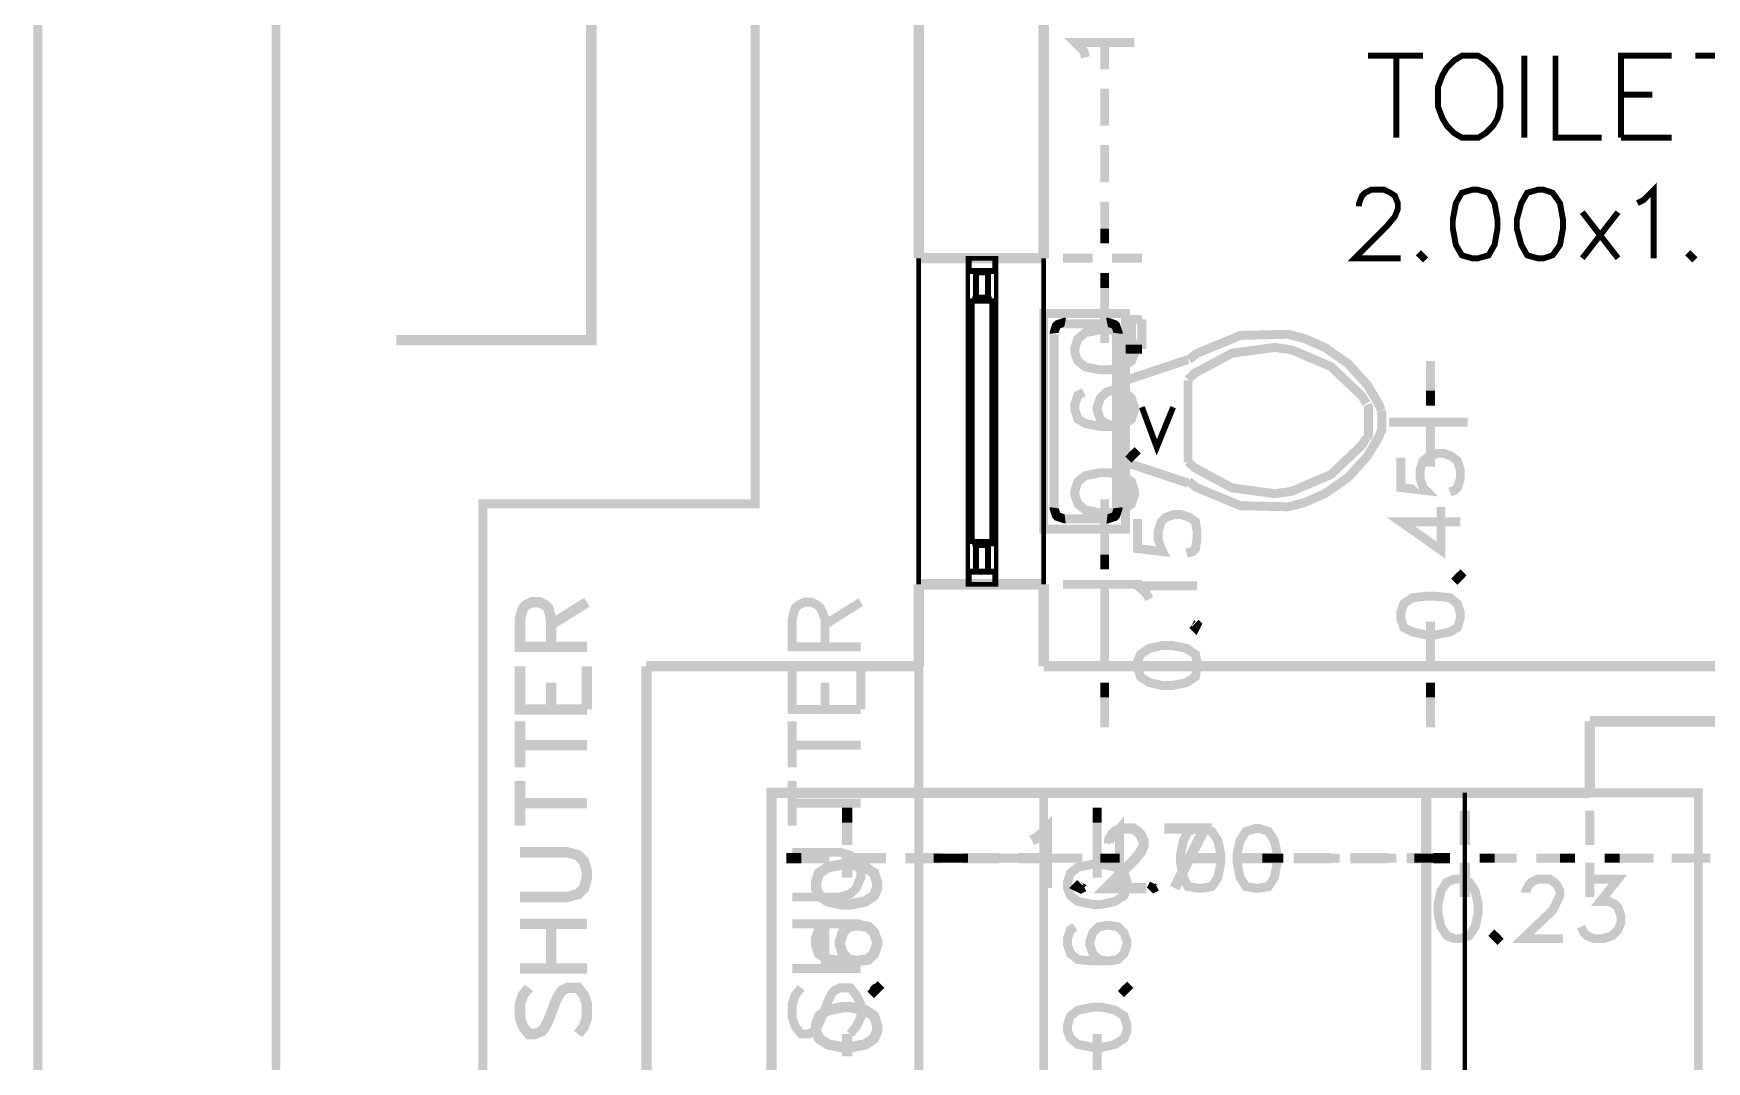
# Model space of a CAD drawing. Extents: x 0.2 to 11.4, y 0.2 to 8.2.
# Drawn here: x 0.223 to 2.097, y 2.476 to 3.627 of the extents above; entities that cross this region are included whole.
import ezdxf

# ---------------------------------------------------------------- set-up
doc = ezdxf.new("R2010")
doc.units = 0
doc.layers.get('0').update_dxf_attribs({"linetype": 'CONTINUOUS'})

msp = doc.modelspace()

# ---------------------------------------------------------------- linework, layer by layer
at = {"color": 0}
for points, const_width in [([(0.228353, 0.238336), (11.4183, 0.238336), (11.4183, 8.15169), (0.228353, 8.15169), (0.228353, 0.238336)], 0.01), ([(0.495008, 0.504992), (11.1517, 0.504992), (11.1517, 7.88499), (0.495008, 7.88499), (0.495008, 0.504992)], 0.01), ([(1.82335, 3.60167), (1.815, 3.59668), (1.80664, 3.58832), (1.80165, 3.58003), (1.79665, 3.56668), (1.79665, 3.54497), (1.80165, 3.53168), (1.80664, 3.52333), (1.815, 3.51497), (1.82335, 3.50999), (1.84169, 3.50999), (1.84999, 3.51497), (1.85835, 3.52333), (1.86333, 3.53168), (1.86664, 3.54497), (1.86664, 3.56668), (1.86333, 3.58003), (1.85835, 3.58832), (1.84999, 3.59668), (1.84169, 3.60167), (1.82335, 3.60167)], 0.006667), ([(1.83501, 3.45167), (1.82335, 3.44835), (1.81668, 3.43668), (1.81332, 3.41835), (1.81332, 3.40831), (1.81668, 3.38997), (1.82335, 3.37831), (1.83501, 3.375), (1.84169, 3.375), (1.85335, 3.37831), (1.86003, 3.38997), (1.86333, 3.40831), (1.86333, 3.41835), (1.86003, 3.43668), (1.85335, 3.44835), (1.84169, 3.45167), (1.83501, 3.45167)], 0.006667), ([(1.90831, 3.45167), (1.89665, 3.44835), (1.88997, 3.43668), (1.88499, 3.41835), (1.88499, 3.40831), (1.88997, 3.38997), (1.89665, 3.37831), (1.90831, 3.375), (1.91499, 3.375), (1.92503, 3.37831), (1.93332, 3.38997), (1.93668, 3.40831), (1.93668, 3.41835), (1.93332, 3.43668), (1.92503, 3.44835), (1.91499, 3.45167), (1.90831, 3.45167)], 0.006667), ([(1.27002, 3.36003), (1.30165, 3.36003), (1.30165, 3.375), (1.27002, 3.375), (1.27002, 3.36003)], 0.005), ([(1.27165, 3.36165), (1.30002, 3.36165), (1.30002, 3.375), (1.27165, 3.375), (1.27165, 3.36165)], 0.005), ([(1.27832, 3.36003), (1.27832, 3.33003), (1.29335, 3.33003), (1.29335, 3.36003), (1.27832, 3.36003)], 0.005), ([(1.28, 3.35835), (1.28, 3.33165), (1.29167, 3.33165), (1.29167, 3.35835), (1.28, 3.35835)], 0.005), ([(1.44667, 3.07167), (1.35498, 3.07167), (1.35498, 3.31332), (1.44667, 3.31332), (1.44667, 3.07167)], 0.01), ([(1.38997, 3.26833), (1.39333, 3.25999), (1.40169, 3.25331), (1.41835, 3.25), (1.42833, 3.25), (1.44336, 3.25331), (1.45335, 3.25999), (1.45665, 3.26833), (1.45665, 3.27501), (1.45335, 3.285), (1.44336, 3.29167), (1.42833, 3.29497), (1.41835, 3.29497), (1.40169, 3.29167), (1.39333, 3.285), (1.38997, 3.27501), (1.38997, 3.26833)], 0.01), ([(1.38997, 3.11003), (1.39333, 3.09999), (1.40169, 3.09332), (1.41835, 3.09), (1.42833, 3.09), (1.44336, 3.09332), (1.45335, 3.09999), (1.45665, 3.11003), (1.45665, 3.11501), (1.45335, 3.125), (1.44336, 3.13167), (1.42833, 3.13499), (1.41835, 3.13499), (1.40169, 3.13167), (1.39333, 3.125), (1.38997, 3.11501), (1.38997, 3.11003)], 0.01), ([(1.27832, 3.02501), (1.27832, 3.05501), (1.29335, 3.05501), (1.29335, 3.02501), (1.27832, 3.02501)], 0.005), ([(1.28, 3.02501), (1.28, 3.05333), (1.29167, 3.05333), (1.29167, 3.02501), (1.28, 3.02501)], 0.005), ([(1.27002, 3.02501), (1.30165, 3.02501), (1.30165, 3.00999), (1.27002, 3.00999), (1.27002, 3.02501)], 0.005), ([(1.27165, 3.02333), (1.30002, 3.02333), (1.30002, 3.00999), (1.27165, 3.00999), (1.27165, 3.02333)], 0.005), ([(1.75499, 2.97168), (1.75836, 2.96164), (1.76833, 2.95665), (1.78331, 2.95335), (1.79335, 2.95335), (1.81, 2.95665), (1.81836, 2.96164), (1.82167, 2.97168), (1.82167, 2.97835), (1.81836, 2.98833), (1.81, 2.99501), (1.79335, 2.99669), (1.78331, 2.99669), (1.76833, 2.99501), (1.75836, 2.98833), (1.75499, 2.97835), (1.75499, 2.97168)], 0.01), ([(1.46001, 2.91667), (1.46332, 2.90668), (1.47331, 2.90001), (1.48833, 2.89665), (1.49832, 2.89665), (1.51497, 2.90001), (1.52501, 2.90668), (1.52669, 2.91667), (1.52669, 2.92333), (1.52501, 2.93164), (1.51497, 2.93832), (1.49832, 2.94168), (1.48833, 2.94168), (1.47331, 2.93832), (1.46332, 2.93164), (1.46001, 2.92333), (1.46001, 2.91667)], 0.01), ([(1.05002, 2.77669), (1.05002, 2.41), (1.78331, 2.41), (1.78331, 2.77669), (1.05002, 2.77669)], 0.011667), ([(1.35498, 2.41), (2.08832, 2.41), (2.08832, 2.77669), (1.35498, 2.77669), (1.35498, 2.41)], 0.01), ([(1.52669, 2.73665), (1.51665, 2.73335), (1.51167, 2.72331), (1.50836, 2.70833), (1.50836, 2.69835), (1.51167, 2.68164), (1.51665, 2.67165), (1.52669, 2.66997), (1.53331, 2.66997), (1.54335, 2.67165), (1.55003, 2.68164), (1.55333, 2.69835), (1.55333, 2.70833), (1.55003, 2.72331), (1.54335, 2.73335), (1.53331, 2.73665), (1.52669, 2.73665)], 0.01), ([(1.59169, 2.73665), (1.58165, 2.73335), (1.57497, 2.72331), (1.57167, 2.70833), (1.57167, 2.69835), (1.57497, 2.68164), (1.58165, 2.67165), (1.59169, 2.66997), (1.59668, 2.66997), (1.60667, 2.67165), (1.61333, 2.68164), (1.61664, 2.69835), (1.61664, 2.70833), (1.61333, 2.72331), (1.60667, 2.73335), (1.59668, 2.73665), (1.59169, 2.73665)], 0.01), ([(1.09999, 2.66997), (1.10335, 2.66168), (1.11334, 2.655), (1.12999, 2.65169), (1.13835, 2.65169), (1.155, 2.655), (1.16498, 2.66168), (1.16835, 2.66997), (1.16835, 2.67665), (1.16498, 2.68668), (1.155, 2.69336), (1.13835, 2.69667), (1.12999, 2.69667), (1.11334, 2.69336), (1.10335, 2.68668), (1.09999, 2.67665), (1.09999, 2.66997)], 0.011667), ([(1.38167, 2.66997), (1.38498, 2.66168), (1.39333, 2.655), (1.41, 2.65169), (1.41997, 2.65169), (1.435, 2.655), (1.44499, 2.66168), (1.44835, 2.66997), (1.44835, 2.67665), (1.44499, 2.68668), (1.435, 2.69336), (1.41997, 2.69667), (1.41, 2.69667), (1.39333, 2.69336), (1.38498, 2.68668), (1.38167, 2.67665), (1.38167, 2.66997)], 0.01), ([(1.815, 2.68001), (1.80664, 2.67665), (1.80003, 2.66667), (1.79665, 2.65169), (1.79665, 2.64165), (1.80003, 2.62668), (1.80664, 2.61664), (1.815, 2.61333), (1.82167, 2.61333), (1.83165, 2.61664), (1.83832, 2.62668), (1.84169, 2.64165), (1.84169, 2.65169), (1.83832, 2.66667), (1.83165, 2.67665), (1.82167, 2.68001), (1.815, 2.68001)], 0.01), ([(1.09999, 2.50999), (1.10335, 2.50168), (1.11334, 2.49501), (1.12999, 2.49164), (1.13835, 2.49164), (1.155, 2.49501), (1.16498, 2.50168), (1.16835, 2.50999), (1.16835, 2.51665), (1.16498, 2.52669), (1.155, 2.53331), (1.13835, 2.53668), (1.12999, 2.53668), (1.11334, 2.53331), (1.10335, 2.52669), (1.09999, 2.51665), (1.09999, 2.50999)], 0.011667), ([(1.38167, 2.50999), (1.38498, 2.50168), (1.39333, 2.49501), (1.41, 2.49164), (1.41997, 2.49164), (1.435, 2.49501), (1.44499, 2.50168), (1.44835, 2.50999), (1.44835, 2.51665), (1.44499, 2.52669), (1.435, 2.53331), (1.41997, 2.53668), (1.41, 2.53668), (1.39333, 2.53331), (1.38498, 2.52669), (1.38167, 2.51665), (1.38167, 2.50999)], 0.01)]:
    msp.add_lwpolyline(points, close=True, dxfattribs=dict(at, const_width=const_width))
for points, const_width in [([(0.629992, 3.28331), (0.848307, 3.28331), (0.848307, 7.72999), (5.77001, 7.72999), (5.77001, 7.21001), (9.05333, 7.21001)], 0.011667), ([(0.726671, 0.639974), (0.726671, 3.09999), (1.03168, 3.09999), (1.03168, 7.54665), (5.58664, 7.54665), (5.58664, 7.02669), (9.05333, 7.02669)], 0.01), ([(1.21501, 3.375), (1.21501, 7.36333)], 0.011667), ([(1.21501, 3.375), (1.21501, 7.36333)], 0.01), ([(1.35498, 3.375), (1.35498, 4.01665)], 0.011667), ([(1.35498, 3.375), (1.35498, 4.01665)], 0.01), ([(1.40169, 3.59999), (1.40001, 3.60667), (1.38997, 3.61664), (1.45665, 3.61664)], 0.01), ([(1.42333, 3.58664), (1.42333, 3.61664)], 0.01), ([(1.71832, 3.60167), (1.78, 3.60167)], 0.006667), ([(1.75, 3.60167), (1.75, 3.50999)], 0.006667), ([(1.89333, 3.50999), (1.89333, 3.60167)], 0.006667), ([(1.92833, 3.60167), (1.92833, 3.50999), (1.97999, 3.50999)], 0.006667), ([(2.00168, 3.50999), (2.00168, 3.60167), (2.05832, 3.60167)], 0.006667), ([(2.08501, 3.60167), (2.14665, 3.60167)], 0.006667), ([(1.42333, 3.52333), (1.42333, 3.565)], 0.01), ([(2.00168, 3.55832), (2.03668, 3.55832)], 0.006667), ([(1.42333, 3.46001), (1.42333, 3.50168)], 0.01), ([(2.00168, 3.50999), (2.05832, 3.50999)], 0.006667), ([(1.70833, 3.43332), (1.70833, 3.43668), (1.71164, 3.44499), (1.715, 3.44835), (1.72168, 3.45167), (1.73665, 3.45167), (1.74333, 3.44835), (1.74832, 3.44499), (1.75168, 3.43668), (1.75168, 3.43001), (1.74832, 3.42165), (1.74001, 3.41168), (1.70335, 3.375), (1.75499, 3.375)], 0.006667), ([(2.02001, 3.43668), (2.02669, 3.44), (2.03836, 3.45167), (2.03836, 3.375)], 0.006667), ([(1.42333, 3.40831), (1.42333, 3.43832)], 0.01), ([(1.95833, 3.375), (1.99832, 3.42665)], 0.006667), ([(1.99832, 3.375), (1.95833, 3.42665)], 0.006667), ([(1.42333, 3.39165), (1.42333, 3.40831)], 0.01), ([(1.35498, 3.375), (1.21501, 3.375)], 0.011667), ([(1.35498, 3.375), (1.21501, 3.375)], 0.01), ([(1.21501, 3.00999), (1.21501, 3.375)], 0.005), ([(1.35498, 3.00999), (1.35498, 3.375)], 0.005), ([(1.37668, 3.375), (1.41, 3.375)], 0.01), ([(1.37668, 3.375), (1.41, 3.375)], 0.01), ([(1.43164, 3.375), (1.465, 3.375)], 0.01), ([(1.43164, 3.375), (1.465, 3.375)], 0.01), ([(1.78, 3.38167), (1.77669, 3.37831), (1.78, 3.375), (1.78331, 3.37831)], 0.006667), ([(2.08165, 3.38167), (2.07835, 3.37831), (2.08165, 3.375), (2.08501, 3.37831)], 0.006667), ([(1.27002, 3.36003), (1.27002, 3.02501)], 0.005), ([(1.30165, 3.02501), (1.30165, 3.36003)], 0.005), ([(1.42333, 3.35835), (1.42333, 3.34169)], 0.01), ([(1.42333, 3.34169), (1.42333, 3.28)], 0.01), ([(1.27501, 3.33003), (1.27501, 3.32667)], 0.005), ([(1.27501, 3.33003), (1.29666, 3.33003)], 0.005), ([(1.27501, 3.32667), (1.29666, 3.32667)], 0.005), ([(1.27501, 3.32667), (1.27501, 3.05832), (1.29666, 3.05832), (1.29666, 3.05501), (1.27501, 3.05501)], 0.005), ([(1.29666, 3.32667), (1.29666, 3.33003)], 0.005), ([(1.29666, 3.05832), (1.29666, 3.32667)], 0.005), ([(1.37901, 3.30322), (1.37815, 3.30339), (1.37044, 3.30078), (1.36985, 3.30018), (1.36919, 3.29958), (1.36664, 3.29183), (1.36675, 3.29096)], 0.01), ([(1.37831, 3.30165), (1.42503, 3.30165)], 0.01), ([(1.43821, 3.29096), (1.43832, 3.29183), (1.43576, 3.29958), (1.43517, 3.30018), (1.43451, 3.30078), (1.42676, 3.30339), (1.42594, 3.30322)], 0.01), ([(1.465, 3.30664), (1.45335, 3.30664), (1.45335, 3.28331), (1.44667, 3.28331)], 0.01), ([(1.465, 3.27333), (1.465, 3.30664)], 0.01), ([(1.36664, 3.095), (1.36664, 3.28999)], 0.01), ([(1.43668, 3.28999), (1.43668, 3.095)], 0.01), ([(1.71647, 3.21246), (1.71143, 3.22086), (1.67676, 3.25379), (1.63276, 3.27257), (1.62304, 3.27387), (1.61333, 3.27517), (1.56592, 3.26872), (1.52376, 3.2461), (1.51671, 3.23931)], 0.01), ([(1.73318, 3.20469), (1.73014, 3.21218), (1.71756, 3.23318), (1.69607, 3.257), (1.66976, 3.27528), (1.64729, 3.2851), (1.63954, 3.28711), (1.6289, 3.28993), (1.57542, 3.28868), (1.52604, 3.26824), (1.51747, 3.26139)], 0.01), ([(1.44667, 3.27333), (1.465, 3.27333)], 0.01), ([(1.44667, 3.23833), (1.51665, 3.26167)], 0.01), ([(1.78836, 3.22667), (1.78836, 3.25999)], 0.01), ([(1.51665, 3.14665), (1.51665, 3.23833)], 0.01), ([(1.40001, 3.22499), (1.39333, 3.22168), (1.38997, 3.21164), (1.38997, 3.20503), (1.39333, 3.19499), (1.40169, 3.19), (1.41835, 3.18668), (1.435, 3.18668), (1.44667, 3.19), (1.45335, 3.19499), (1.45665, 3.20503), (1.45665, 3.20833), (1.45335, 3.21832), (1.44667, 3.22499), (1.43832, 3.22835), (1.435, 3.22835), (1.42503, 3.22499), (1.41835, 3.21832), (1.41499, 3.20833), (1.41499, 3.20503), (1.41835, 3.19499), (1.42503, 3.19), (1.435, 3.18668)], 0.01), ([(1.78836, 3.21001), (1.78836, 3.22667)], 0.01), ([(1.465, 3.20833), (1.48167, 3.16336), (1.5, 3.20833)], 0.006667), ([(1.71761, 3.17367), (1.71897, 3.17671), (1.71897, 3.20833), (1.71761, 3.21132)], 0.01), ([(1.7334, 3.18056), (1.73389, 3.18251), (1.73389, 3.20253), (1.7334, 3.20449)], 0.01), ([(1.51747, 3.12528), (1.52604, 3.11843), (1.57542, 3.09804), (1.6289, 3.09679), (1.63954, 3.09956), (1.64729, 3.10161), (1.66976, 3.11143), (1.69607, 3.12972), (1.71756, 3.15354), (1.73014, 3.17453), (1.73318, 3.18197)], 0.01), ([(1.74164, 3.19168), (1.83003, 3.19168)], 0.01), ([(1.78836, 3.19168), (1.78836, 3.14165)], 0.01), ([(1.51671, 3.14735), (1.52376, 3.14063), (1.56592, 3.118), (1.61333, 3.11149), (1.62304, 3.11279), (1.63276, 3.11415), (1.67676, 3.13292), (1.71143, 3.16585), (1.71647, 3.17421)], 0.01), ([(1.44667, 3.14665), (1.51665, 3.12332)], 0.01), ([(1.44997, 3.15668), (1.45335, 3.15332), (1.45665, 3.15668), (1.45335, 3.16)], 0.01), ([(1.75499, 3.15169), (1.75499, 3.11833), (1.78331, 3.11501), (1.78, 3.11833), (1.77669, 3.12831), (1.77669, 3.13835), (1.78, 3.14833), (1.78668, 3.15332), (1.79665, 3.15668), (1.80333, 3.15668), (1.81168, 3.15332), (1.81836, 3.14833), (1.82167, 3.13835), (1.82167, 3.12831), (1.81836, 3.11833), (1.815, 3.11501), (1.81, 3.11333)], 0.01), ([(1.36675, 3.09571), (1.36664, 3.09489), (1.36919, 3.08712), (1.36985, 3.08649), (1.37044, 3.08589), (1.37815, 3.08333), (1.37901, 3.08344)], 0.01), ([(1.42333, 3.04335), (1.42333, 3.10499)], 0.01), ([(1.42594, 3.08344), (1.42676, 3.08333), (1.43451, 3.08589), (1.43517, 3.08649), (1.43576, 3.08712), (1.43832, 3.09489), (1.43821, 3.09571)], 0.01), ([(1.46001, 3.08333), (1.46001, 3.05003), (1.48833, 3.04665), (1.48665, 3.05003), (1.48335, 3.06), (1.48335, 3.06999), (1.48665, 3.08003), (1.49164, 3.08501), (1.50168, 3.08832), (1.50836, 3.08832), (1.51833, 3.08501), (1.52501, 3.08003), (1.52669, 3.06999), (1.52669, 3.06), (1.52501, 3.05003), (1.52165, 3.04665), (1.51497, 3.04497)], 0.01), ([(1.82167, 3.08003), (1.75499, 3.08003), (1.80003, 3.04833), (1.80003, 3.09668)], 0.01), ([(1.42503, 3.08333), (1.37831, 3.08333)], 0.01), ([(1.42333, 3.04335), (1.42333, 3.07667)], 0.01), ([(1.27501, 3.05501), (1.27501, 3.05832)], 0.005), ([(1.42333, 3.02669), (1.42333, 3.04335)], 0.01), ([(1.42333, 3.02669), (1.42333, 3.04335)], 0.01), ([(1.815, 3.02001), (1.81836, 3.01665), (1.82167, 3.02001), (1.81836, 3.02333)], 0.01), ([(1.21501, 2.91835), (1.21501, 3.00999)], 0.011667), ([(1.35498, 3.00999), (1.21501, 3.00999)], 0.011667), ([(1.21501, 2.91835), (1.21501, 3.00999)], 0.01), ([(1.35498, 3.00999), (1.21501, 3.00999)], 0.01), ([(1.35498, 2.91835), (1.35498, 3.00999)], 0.011667), ([(1.35498, 2.91835), (1.35498, 3.00999)], 0.01), ([(1.37668, 3.00999), (1.465, 3.00999)], 0.01), ([(1.37668, 3.00999), (1.41, 3.00999)], 0.01), ([(1.42333, 2.91835), (1.42333, 3.00999)], 0.01), ([(1.43164, 3.00999), (1.465, 3.00999)], 0.01), ([(1.47331, 2.99333), (1.47, 3), (1.46001, 3.00836), (1.52669, 3.00836)], 0.01), ([(0.843317, 2.94), (0.768338, 2.94), (0.768338, 2.97168), (0.771647, 2.98335), (0.775011, 2.98665), (0.781685, 2.99001), (0.789985, 2.99001), (0.796658, 2.98665), (0.800022, 2.98335), (0.803331, 2.97168), (0.803331, 2.94)], 0.011667), ([(0.803331, 2.965), (0.843317, 2.99001)], 0.011667), ([(1.15001, 2.94), (1.07335, 2.94), (1.07335, 2.97168), (1.07666, 2.98335), (1.08002, 2.98665), (1.08664, 2.99001), (1.095, 2.99001), (1.10167, 2.98665), (1.10498, 2.98335), (1.11003, 2.97168), (1.11003, 2.94)], 0.01), ([(1.11003, 2.965), (1.15001, 2.99001)], 0.01), ([(1.52165, 2.965), (1.52501, 2.96164), (1.52669, 2.965), (1.52501, 2.96669)], 0.01), ([(1.78836, 2.91835), (1.78836, 2.96832)], 0.01), ([(0.843317, 2.87001), (0.768338, 2.87001), (0.768338, 2.91835)], 0.011667), ([(0.843317, 2.87001), (0.843317, 2.91835)], 0.011667), ([(1.21501, 2.91835), (0.909993, 2.91835)], 0.011667), ([(0.909993, 2.91835), (0.909993, 2.41), (1.05002, 2.41), (1.05002, 2.77669)], 0.011667), ([(2.57667, 2.91835), (1.35498, 2.91835)], 0.011667), ([(0.803331, 2.87001), (0.803331, 2.90001)], 0.011667), ([(1.15001, 2.87001), (1.07335, 2.87001), (1.07335, 2.91835)], 0.01), ([(1.11003, 2.87001), (1.11003, 2.90001)], 0.01), ([(1.15001, 2.87001), (1.15001, 2.91835)], 0.01), ([(1.21501, 2.91835), (1.21501, 2.41), (1.35498, 2.41), (1.35498, 2.77669)], 0.01), ([(2.57667, 2.91835), (1.35498, 2.91835)], 0.01), ([(1.37668, 2.91835), (1.465, 2.91835)], 0.01), ([(1.42333, 2.90001), (1.42333, 2.88336)], 0.01), ([(1.74164, 2.91835), (1.83003, 2.91835)], 0.01), ([(1.78836, 2.90001), (1.78836, 2.88336)], 0.01), ([(1.42333, 2.88336), (1.42333, 2.84999)], 0.01), ([(1.78836, 2.88336), (1.78836, 2.84999)], 0.01), ([(0.768338, 2.80501), (0.768338, 2.85667)], 0.011667), ([(1.07335, 2.80501), (1.07335, 2.85667)], 0.01), ([(1.96669, 2.77669), (1.96669, 2.85667)], 0.011667), ([(3.79833, 2.85667), (1.96669, 2.85667)], 0.011667), ([(1.96669, 2.77669), (1.96669, 2.85667)], 0.01), ([(3.79833, 2.85667), (1.96669, 2.85667)], 0.01), ([(0.768338, 2.83003), (0.843317, 2.83003)], 0.011667), ([(1.07335, 2.83003), (1.15001, 2.83003)], 0.01), ([(0.768338, 2.74001), (0.768338, 2.78999)], 0.011667), ([(1.07335, 2.74001), (1.07335, 2.78999)], 0.01), ([(1.96669, 2.77669), (1.05002, 2.77669)], 0.011667), ([(1.07167, 2.77669), (1.09831, 2.77669)], 0.011667), ([(1.11165, 2.77669), (1.13666, 2.77669)], 0.011667), ([(1.15001, 2.77669), (1.17665, 2.77669)], 0.011667), ([(1.96669, 2.77669), (1.35498, 2.77669)], 0.01), ([(1.37668, 2.77669), (1.40668, 2.77669)], 0.01), ([(1.42665, 2.77669), (1.45665, 2.77669)], 0.01), ([(1.82667, 0.884983), (1.82667, 2.77669)], 0.005), ([(0.768338, 2.76497), (0.843317, 2.76497)], 0.011667), ([(1.05002, 2.75667), (1.05002, 2.71832)], 0.011667), ([(1.07335, 2.76497), (1.15001, 2.76497)], 0.01), ([(1.13498, 2.75999), (1.13498, 2.74333)], 0.011667), ([(1.21501, 2.75667), (1.21501, 2.71832)], 0.01), ([(1.41499, 2.75999), (1.41499, 2.74333)], 0.01), ([(1.82667, 2.75667), (1.82667, 2.71832)], 0.011667), ([(1.82667, 2.75667), (1.82667, 2.71832)], 0.01), ([(1.82667, 2.75667), (1.82667, 2.71832)], 0.01), ([(1.96669, 2.75667), (1.96669, 2.71832)], 0.01), ([(1.96669, 2.75667), (1.96669, 2.71832)], 0.01), ([(1.13498, 2.74333), (1.13498, 2.71832)], 0.011667), ([(1.34169, 2.72331), (1.34831, 2.72667), (1.35834, 2.73665), (1.35834, 2.66997)], 0.011667), ([(1.41499, 2.74333), (1.41499, 2.68164)], 0.01), ([(1.42833, 2.72), (1.42833, 2.72331), (1.43164, 2.72999), (1.435, 2.73335), (1.44168, 2.73665), (1.45503, 2.73665), (1.46001, 2.73335), (1.46332, 2.72999), (1.46669, 2.72331), (1.46669, 2.71669), (1.46332, 2.71001), (1.45665, 2.70167), (1.42503, 2.66997), (1.47, 2.66997)], 0.011667), ([(1.42503, 2.72331), (1.43164, 2.72667), (1.44, 2.73665), (1.44, 2.66997)], 0.01), ([(1.49001, 2.73665), (1.535, 2.73665), (1.50168, 2.66997)], 0.011667), ([(0.768338, 2.66), (0.821669, 2.66), (0.833333, 2.66336), (0.840007, 2.66997), (0.843317, 2.68164), (0.843317, 2.68832), (0.840007, 2.69997), (0.833333, 2.70665), (0.821669, 2.71001), (0.768338, 2.71001)], 0.011667), ([(1.05002, 2.69835), (1.05002, 2.66)], 0.011667), ([(1.06668, 2.70335), (1.08333, 2.70335)], 0.011667), ([(1.07335, 2.66), (1.12668, 2.66), (1.13835, 2.66336), (1.14502, 2.66997), (1.15001, 2.68164), (1.15001, 2.68832), (1.14502, 2.69997), (1.13835, 2.70665), (1.12668, 2.71001), (1.07335, 2.71001)], 0.01), ([(1.08333, 2.70335), (1.11502, 2.70335)], 0.011667), ([(1.13498, 2.70665), (1.13498, 2.68164)], 0.011667), ([(1.13666, 2.70335), (1.17833, 2.70335)], 0.011667), ([(1.19998, 2.70335), (1.24164, 2.70335)], 0.011667), ([(1.21501, 2.69835), (1.21501, 2.66)], 0.01), ([(1.23166, 2.70335), (1.24832, 2.70335)], 0.01), ([(1.24832, 2.70335), (1.27002, 2.70335)], 0.01), ([(1.26335, 2.70335), (1.30501, 2.70335)], 0.011667), ([(1.29167, 2.70335), (1.33502, 2.70335)], 0.01), ([(1.32666, 2.70335), (1.35834, 2.70335)], 0.011667), ([(1.35498, 2.70335), (1.39833, 2.70335)], 0.01), ([(1.41835, 2.70335), (1.44, 2.70335)], 0.01), ([(1.55003, 2.70335), (1.51833, 2.70335)], 0.011667), ([(1.61333, 2.70335), (1.56999, 2.70335)], 0.011667), ([(1.62332, 2.70335), (1.59999, 2.70335)], 0.01), ([(1.67665, 2.70335), (1.63499, 2.70335)], 0.011667), ([(1.68668, 2.70335), (1.64333, 2.70335)], 0.01), ([(1.74001, 2.70335), (1.69835, 2.70335)], 0.011667), ([(1.75, 2.70335), (1.70665, 2.70335)], 0.01), ([(1.79167, 2.70335), (1.76167, 2.70335)], 0.011667), ([(1.79167, 2.70335), (1.77001, 2.70335)], 0.01), ([(1.81, 2.70335), (1.79167, 2.70335)], 0.011667), ([(1.81, 2.70335), (1.79167, 2.70335)], 0.01), ([(1.82667, 2.69835), (1.82667, 2.66)], 0.011667), ([(1.82667, 2.69835), (1.82667, 2.66)], 0.01), ([(1.82667, 2.69835), (1.82667, 2.66)], 0.01), ([(1.84332, 2.70335), (1.86003, 2.70335)], 0.01), ([(1.86003, 2.70335), (1.88499, 2.70335)], 0.01), ([(1.90668, 2.70335), (1.93332, 2.70335)], 0.01), ([(1.94997, 2.70335), (1.93332, 2.70335)], 0.01), ([(1.96669, 2.69835), (1.96669, 2.66)], 0.01), ([(1.96669, 2.69835), (1.96669, 2.66)], 0.01), ([(1.98335, 2.70335), (2, 2.70335)], 0.01), ([(2, 2.70335), (2.03836, 2.70335)], 0.01), ([(2.05832, 2.70335), (2.10167, 2.70335)], 0.01), ([(1.39665, 2.67503), (1.39333, 2.67165), (1.39665, 2.66997), (1.40001, 2.67165)], 0.011667), ([(1.47835, 2.67503), (1.47667, 2.67165), (1.47835, 2.66997), (1.48167, 2.67165)], 0.01), ([(1.89501, 2.66499), (1.89501, 2.66667), (1.89833, 2.67333), (1.90169, 2.67665), (1.90831, 2.68001), (1.92165, 2.68001), (1.92665, 2.67665), (1.93001, 2.67333), (1.93332, 2.66667), (1.93332, 2.66168), (1.93001, 2.655), (1.92503, 2.64501), (1.89165, 2.61333), (1.93668, 2.61333)], 0.01), ([(1.96332, 2.68001), (1.99832, 2.68001), (1.97835, 2.655), (1.98833, 2.655), (1.99501, 2.65169), (1.99832, 2.64833), (2.00168, 2.63835), (2.00168, 2.63167), (1.99832, 2.62332), (1.99164, 2.61664), (1.98167, 2.61333), (1.97168, 2.61333), (1.96332, 2.61664), (1.96001, 2.62001), (1.95665, 2.62668)], 0.01), ([(0.768338, 2.62999), (0.843317, 2.62999)], 0.011667), ([(0.803331, 2.58003), (0.803331, 2.62999)], 0.011667), ([(1.07335, 2.62999), (1.15001, 2.62999)], 0.01), ([(1.11003, 2.62668), (1.10335, 2.62332), (1.09999, 2.61333), (1.09999, 2.60667), (1.10335, 2.59668), (1.11334, 2.59), (1.12999, 2.58832), (1.14502, 2.58832), (1.15831, 2.59), (1.16498, 2.59668), (1.16835, 2.60667), (1.16835, 2.61003), (1.16498, 2.62001), (1.15831, 2.62668), (1.14833, 2.62831), (1.14502, 2.62831), (1.13666, 2.62668), (1.12999, 2.62001), (1.12668, 2.61003), (1.12668, 2.60667), (1.12999, 2.59668), (1.13666, 2.59), (1.14502, 2.58832)], 0.011667), ([(1.11003, 2.58003), (1.11003, 2.62999)], 0.01), ([(1.38997, 2.62668), (1.38498, 2.62332), (1.38167, 2.61333), (1.38167, 2.60667), (1.38498, 2.59668), (1.39333, 2.59), (1.41, 2.58832), (1.42665, 2.58832), (1.43832, 2.59), (1.44499, 2.59668), (1.44835, 2.60667), (1.44835, 2.61003), (1.44499, 2.62001), (1.43832, 2.62668), (1.42833, 2.62831), (1.42665, 2.62831), (1.41667, 2.62668), (1.41, 2.62001), (1.40668, 2.61003), (1.40668, 2.60667), (1.41, 2.59668), (1.41667, 2.59), (1.42665, 2.58832)], 0.01), ([(1.86333, 2.62001), (1.86003, 2.61664), (1.86333, 2.61333), (1.86664, 2.61664)], 0.01), ([(0.843317, 2.58003), (0.768338, 2.58003)], 0.011667), ([(1.15001, 2.58003), (1.07335, 2.58003)], 0.01), ([(0.778321, 2.55832), (0.771647, 2.55003), (0.768338, 2.53999), (0.768338, 2.52501), (0.771647, 2.51497), (0.778321, 2.50667), (0.784993, 2.50667), (0.793349, 2.50999), (0.796658, 2.51497), (0.800022, 2.52165), (0.808322, 2.54335), (0.811686, 2.55003), (0.814996, 2.55501), (0.821669, 2.55832), (0.833333, 2.55832), (0.840007, 2.55003), (0.843317, 2.53999), (0.843317, 2.52501), (0.840007, 2.51497), (0.833333, 2.50667)], 0.011667), ([(1.08333, 2.55832), (1.07666, 2.55003), (1.07335, 2.53999), (1.07335, 2.52501), (1.07666, 2.51497), (1.08333, 2.50667), (1.09169, 2.50667), (1.09831, 2.50999), (1.10167, 2.51497), (1.10498, 2.52165), (1.11334, 2.54335), (1.11664, 2.55003), (1.12001, 2.55501), (1.12668, 2.55832), (1.13835, 2.55832), (1.14502, 2.55003), (1.15001, 2.53999), (1.15001, 2.52501), (1.14502, 2.51497), (1.13835, 2.50667)], 0.01), ([(1.16168, 2.55832), (1.16498, 2.55501), (1.16835, 2.55832), (1.16498, 2.56168)], 0.011667), ([(1.44168, 2.55832), (1.44499, 2.55501), (1.44835, 2.55832), (1.44499, 2.56168)], 0.01), ([(1.13498, 2.48167), (1.13498, 2.50667)], 0.011667), ([(1.41499, 2.44499), (1.41499, 2.50667)], 0.01)]:
    msp.add_lwpolyline(points, dxfattribs=dict(at, const_width=const_width))

doc.saveas('drawing.dxf')
